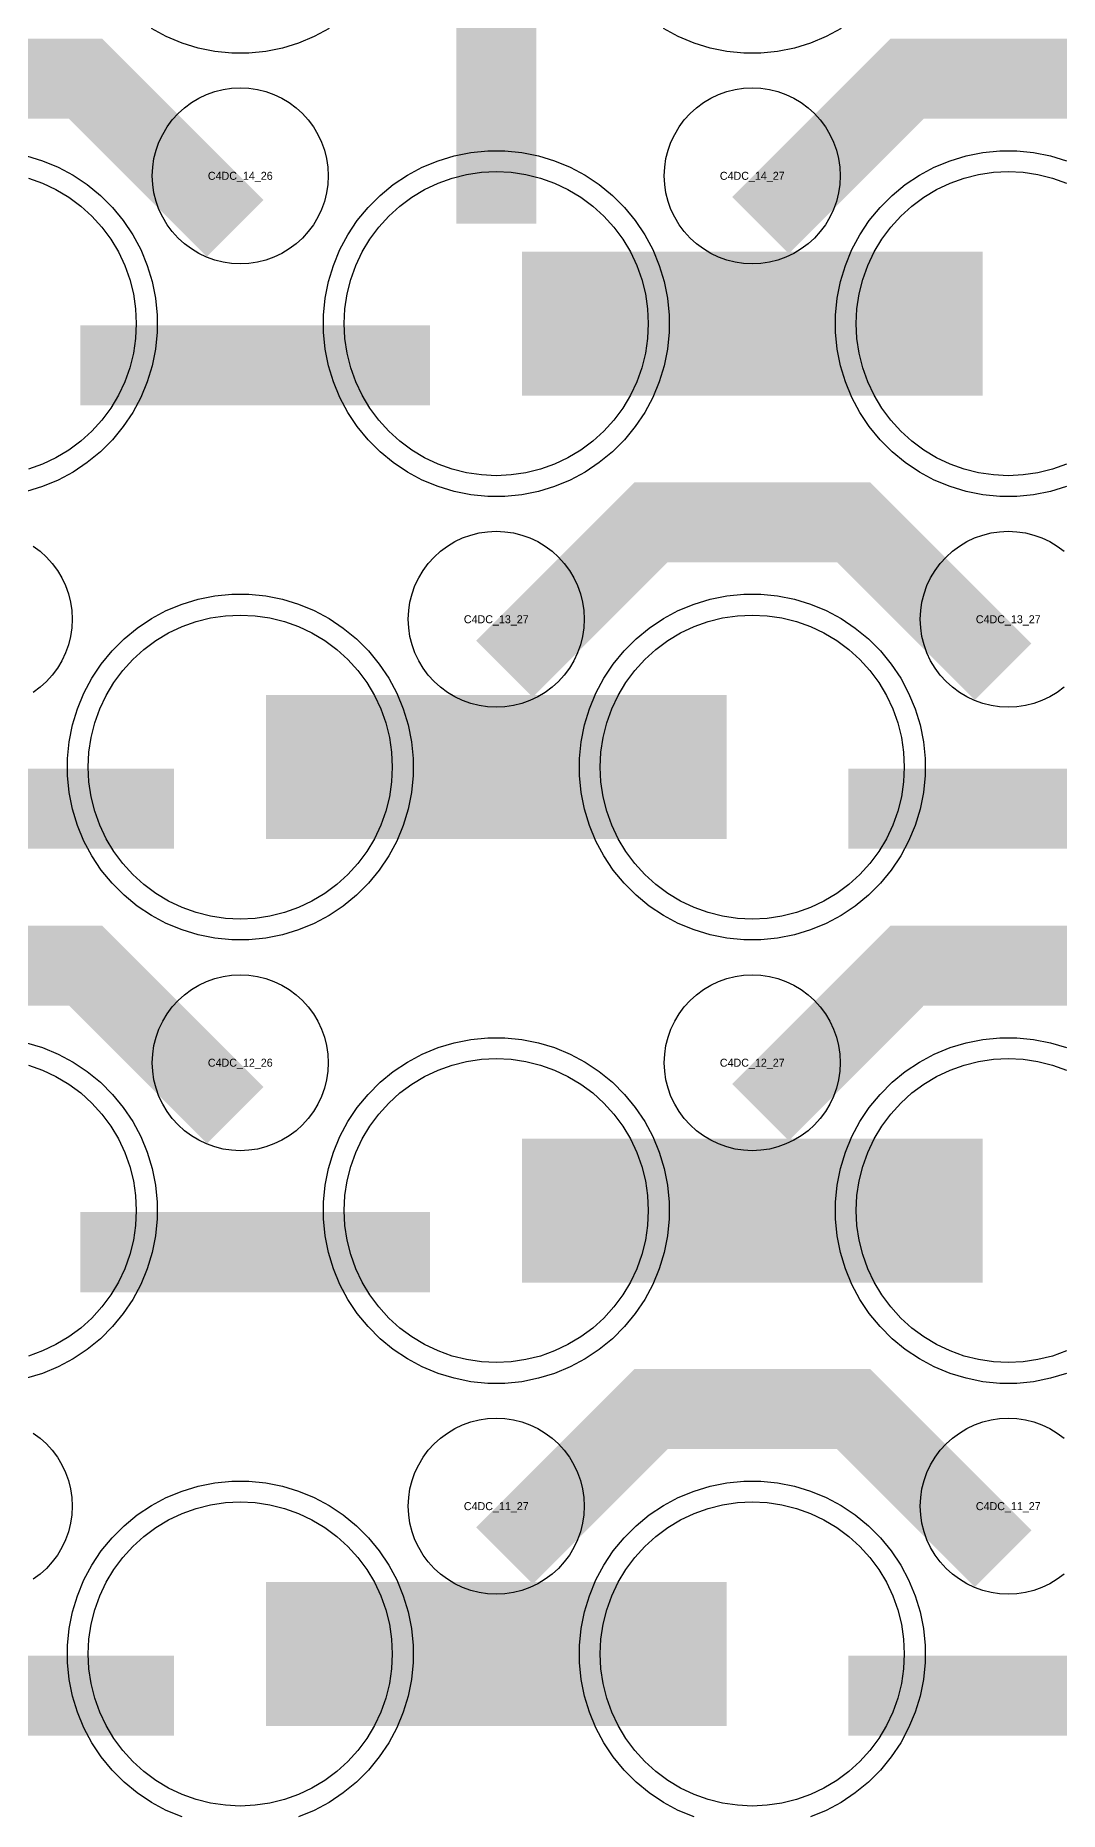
# Model space of a CAD drawing. Extents: x -11880 to 11880, y -14992 to 14992.
# Drawn here: x -3504 to -3184, y -13365 to -12810 of the extents above; entities that cross this region are included whole.
import ezdxf
from ezdxf.enums import TextEntityAlignment as Align

# ---------------------------------------------------------------- set-up
doc = ezdxf.new("R2010")
doc.units = 0
doc.header["$MEASUREMENT"] = 0
for name, color, linetype in [('GDS_775_DT_237', 138, 'CONTINUOUS'), ('RDL1_FS', 34, 'CONTINUOUS'), ('RDL_BS', 160, 'CONTINUOUS')]:
    doc.layers.add(name, color=color, linetype=linetype)

msp = doc.modelspace()

# ---------------------------------------------------------------- linework, layer by layer
at = {"layer": 'RDL1_FS', "color": 240, "true_color": 0xed1f24}
for points in [[(-3360, -12947.174), (-3364.657, -12946.945), (-3369.268, -12946.261), (-3373.791, -12945.129), (-3378.181, -12943.557), (-3382.395, -12941.565), (-3386.395, -12939.167), (-3390.14, -12936.389), (-3393.594, -12933.259), (-3396.724, -12929.805), (-3399.502, -12926.06), (-3401.9, -12922.06), (-3403.892, -12917.846), (-3405.464, -12913.456), (-3406.596, -12908.933), (-3407.28, -12904.322), (-3407.509, -12899.665), (-3407.28, -12895.008), (-3406.596, -12890.397), (-3405.464, -12885.874), (-3403.892, -12881.484), (-3401.9, -12877.27), (-3399.502, -12873.27), (-3396.724, -12869.525), (-3393.594, -12866.071), (-3390.14, -12862.941), (-3386.395, -12860.163), (-3382.395, -12857.765), (-3378.181, -12855.773), (-3373.791, -12854.201), (-3369.268, -12853.069), (-3364.657, -12852.385), (-3360, -12852.156), (-3355.343, -12852.385), (-3350.732, -12853.069), (-3346.209, -12854.201), (-3341.819, -12855.773), (-3337.605, -12857.765), (-3333.605, -12860.163), (-3329.86, -12862.941), (-3326.406, -12866.071), (-3323.276, -12869.525), (-3320.498, -12873.27), (-3318.1, -12877.27), (-3316.108, -12881.484), (-3314.536, -12885.874), (-3313.404, -12890.397), (-3312.72, -12895.008), (-3312.491, -12899.665), (-3312.72, -12904.322), (-3313.404, -12908.933), (-3314.536, -12913.456), (-3316.108, -12917.846), (-3318.1, -12922.06), (-3320.498, -12926.06), (-3323.276, -12929.805), (-3326.406, -12933.259), (-3329.86, -12936.389), (-3333.605, -12939.167), (-3337.605, -12941.565), (-3341.819, -12943.557), (-3346.209, -12945.129), (-3350.732, -12946.261), (-3355.343, -12946.945)], [(-3440, -13085.739), (-3444.657, -13085.51), (-3449.268, -13084.826), (-3453.791, -13083.694), (-3458.181, -13082.122), (-3462.395, -13080.13), (-3466.395, -13077.732), (-3470.14, -13074.954), (-3473.594, -13071.824), (-3476.724, -13068.37), (-3479.502, -13064.625), (-3481.9, -13060.625), (-3483.892, -13056.411), (-3485.464, -13052.021), (-3486.596, -13047.498), (-3487.28, -13042.887), (-3487.509, -13038.23), (-3487.28, -13033.573), (-3486.596, -13028.962), (-3485.464, -13024.439), (-3483.892, -13020.049), (-3481.9, -13015.835), (-3479.502, -13011.835), (-3476.724, -13008.09), (-3473.594, -13004.636), (-3470.14, -13001.506), (-3466.395, -12998.728), (-3462.395, -12996.33), (-3458.181, -12994.338), (-3453.791, -12992.766), (-3449.268, -12991.634), (-3444.657, -12990.95), (-3440, -12990.721), (-3435.343, -12990.95), (-3430.732, -12991.634), (-3426.209, -12992.766), (-3421.819, -12994.338), (-3417.605, -12996.33), (-3413.605, -12998.728), (-3409.86, -13001.506), (-3406.406, -13004.636), (-3403.276, -13008.09), (-3400.498, -13011.835), (-3398.1, -13015.835), (-3396.108, -13020.049), (-3394.536, -13024.439), (-3393.404, -13028.962), (-3392.72, -13033.573), (-3392.491, -13038.23), (-3392.72, -13042.887), (-3393.404, -13047.498), (-3394.536, -13052.021), (-3396.108, -13056.411), (-3398.1, -13060.625), (-3400.498, -13064.625), (-3403.276, -13068.37), (-3406.406, -13071.824), (-3409.86, -13074.954), (-3413.605, -13077.732), (-3417.605, -13080.13), (-3421.819, -13082.122), (-3426.209, -13083.694), (-3430.732, -13084.826), (-3435.343, -13085.51)], [(-3280, -13085.739), (-3284.657, -13085.51), (-3289.268, -13084.826), (-3293.791, -13083.694), (-3298.181, -13082.122), (-3302.395, -13080.13), (-3306.395, -13077.732), (-3310.14, -13074.954), (-3313.594, -13071.824), (-3316.724, -13068.37), (-3319.502, -13064.625), (-3321.9, -13060.625), (-3323.892, -13056.411), (-3325.464, -13052.021), (-3326.596, -13047.498), (-3327.28, -13042.887), (-3327.509, -13038.23), (-3327.28, -13033.573), (-3326.596, -13028.962), (-3325.464, -13024.439), (-3323.892, -13020.049), (-3321.9, -13015.835), (-3319.502, -13011.835), (-3316.724, -13008.09), (-3313.594, -13004.636), (-3310.14, -13001.506), (-3306.395, -12998.728), (-3302.395, -12996.33), (-3298.181, -12994.338), (-3293.791, -12992.766), (-3289.268, -12991.634), (-3284.657, -12990.95), (-3280, -12990.721), (-3275.343, -12990.95), (-3270.732, -12991.634), (-3266.209, -12992.766), (-3261.819, -12994.338), (-3257.605, -12996.33), (-3253.605, -12998.728), (-3249.86, -13001.506), (-3246.406, -13004.636), (-3243.276, -13008.09), (-3240.498, -13011.835), (-3238.1, -13015.835), (-3236.108, -13020.049), (-3234.536, -13024.439), (-3233.404, -13028.962), (-3232.72, -13033.573), (-3232.491, -13038.23), (-3232.72, -13042.887), (-3233.404, -13047.498), (-3234.536, -13052.021), (-3236.108, -13056.411), (-3238.1, -13060.625), (-3240.498, -13064.625), (-3243.276, -13068.37), (-3246.406, -13071.824), (-3249.86, -13074.954), (-3253.605, -13077.732), (-3257.605, -13080.13), (-3261.819, -13082.122), (-3266.209, -13083.694), (-3270.732, -13084.826), (-3275.343, -13085.51)]]:
    msp.add_lwpolyline(points, close=True, dxfattribs=at)
for points in [[(-3181.819, -12943.557), (-3186.209, -12945.129), (-3190.732, -12946.261), (-3195.343, -12946.945), (-3200, -12947.174), (-3204.657, -12946.945), (-3209.268, -12946.261), (-3213.791, -12945.129), (-3218.181, -12943.557), (-3222.395, -12941.565), (-3226.395, -12939.167), (-3230.14, -12936.389), (-3233.594, -12933.259), (-3236.724, -12929.805), (-3239.502, -12926.06), (-3241.9, -12922.06), (-3243.892, -12917.846), (-3245.464, -12913.456), (-3246.596, -12908.933), (-3247.28, -12904.322), (-3247.509, -12899.665), (-3247.28, -12895.008), (-3246.596, -12890.397), (-3245.464, -12885.874), (-3243.892, -12881.484), (-3241.9, -12877.27), (-3239.502, -12873.27), (-3236.724, -12869.525), (-3233.594, -12866.071), (-3230.14, -12862.941), (-3226.395, -12860.163), (-3222.395, -12857.765), (-3218.181, -12855.773), (-3213.791, -12854.201), (-3209.268, -12853.069), (-3204.657, -12852.385), (-3200, -12852.156), (-3195.343, -12852.385), (-3190.732, -12853.069), (-3186.209, -12854.201), (-3181.819, -12855.773)], [(-3506.209, -12854.201), (-3501.819, -12855.773), (-3497.605, -12857.765), (-3493.605, -12860.163), (-3489.86, -12862.941), (-3486.406, -12866.071), (-3483.276, -12869.525), (-3480.498, -12873.27), (-3478.1, -12877.27), (-3476.108, -12881.484), (-3474.536, -12885.874), (-3473.404, -12890.397), (-3472.72, -12895.008), (-3472.491, -12899.665), (-3472.72, -12904.322), (-3473.404, -12908.933), (-3474.536, -12913.456), (-3476.108, -12917.846), (-3478.1, -12922.06), (-3480.498, -12926.06), (-3483.276, -12929.805), (-3486.406, -12933.259), (-3489.86, -12936.389), (-3493.605, -12939.167), (-3497.605, -12941.565), (-3501.819, -12943.557), (-3506.209, -12945.129)]]:
    msp.add_lwpolyline(points, dxfattribs=at)
for points in [[(-3351.998, -12899.665, 45, 45, 0), (-3279.998, -12899.665, 45, 45, 0)], [(-3279.998, -12899.665, 45, 45, 0), (-3207.998, -12899.665, 45, 45, 0)], [(-3431.998, -13038.23, 45, 45, 0), (-3359.998, -13038.23, 45, 45, 0)], [(-3359.998, -13038.23, 45, 45, 0), (-3287.998, -13038.23, 45, 45, 0)]]:
    msp.add_lwpolyline(points, format="xyseb", dxfattribs=at)
at = {"layer": 'RDL1_FS'}
for points in [[(-3360, -13224.304), (-3364.657, -13224.075), (-3369.268, -13223.391), (-3373.791, -13222.259), (-3378.181, -13220.687), (-3382.395, -13218.695), (-3386.395, -13216.297), (-3390.14, -13213.519), (-3393.594, -13210.389), (-3396.724, -13206.935), (-3399.502, -13203.19), (-3401.9, -13199.19), (-3403.892, -13194.976), (-3405.464, -13190.586), (-3406.596, -13186.063), (-3407.28, -13181.452), (-3407.509, -13176.795), (-3407.28, -13172.138), (-3406.596, -13167.527), (-3405.464, -13163.004), (-3403.892, -13158.614), (-3401.9, -13154.4), (-3399.502, -13150.4), (-3396.724, -13146.655), (-3393.594, -13143.201), (-3390.14, -13140.071), (-3386.395, -13137.293), (-3382.395, -13134.895), (-3378.181, -13132.903), (-3373.791, -13131.331), (-3369.268, -13130.199), (-3364.657, -13129.515), (-3360, -13129.286), (-3355.343, -13129.515), (-3350.732, -13130.199), (-3346.209, -13131.331), (-3341.819, -13132.903), (-3337.605, -13134.895), (-3333.605, -13137.293), (-3329.86, -13140.071), (-3326.406, -13143.201), (-3323.276, -13146.655), (-3320.498, -13150.4), (-3318.1, -13154.4), (-3316.108, -13158.614), (-3314.536, -13163.004), (-3313.404, -13167.527), (-3312.72, -13172.138), (-3312.491, -13176.795), (-3312.72, -13181.452), (-3313.404, -13186.063), (-3314.536, -13190.586), (-3316.108, -13194.976), (-3318.1, -13199.19), (-3320.498, -13203.19), (-3323.276, -13206.935), (-3326.406, -13210.389), (-3329.86, -13213.519), (-3333.605, -13216.297), (-3337.605, -13218.695), (-3341.819, -13220.687), (-3346.209, -13222.259), (-3350.732, -13223.391), (-3355.343, -13224.075)], [(-3440, -13362.869), (-3444.657, -13362.64), (-3449.268, -13361.956), (-3453.791, -13360.824), (-3458.181, -13359.252), (-3462.395, -13357.26), (-3466.395, -13354.862), (-3470.14, -13352.084), (-3473.594, -13348.954), (-3476.724, -13345.5), (-3479.502, -13341.755), (-3481.9, -13337.755), (-3483.892, -13333.541), (-3485.464, -13329.151), (-3486.596, -13324.628), (-3487.28, -13320.017), (-3487.509, -13315.36), (-3487.28, -13310.703), (-3486.596, -13306.092), (-3485.464, -13301.569), (-3483.892, -13297.179), (-3481.9, -13292.965), (-3479.502, -13288.965), (-3476.724, -13285.22), (-3473.594, -13281.766), (-3470.14, -13278.636), (-3466.395, -13275.858), (-3462.395, -13273.46), (-3458.181, -13271.468), (-3453.791, -13269.896), (-3449.268, -13268.764), (-3444.657, -13268.08), (-3440, -13267.851), (-3435.343, -13268.08), (-3430.732, -13268.764), (-3426.209, -13269.896), (-3421.819, -13271.468), (-3417.605, -13273.46), (-3413.605, -13275.858), (-3409.86, -13278.636), (-3406.406, -13281.766), (-3403.276, -13285.22), (-3400.498, -13288.965), (-3398.1, -13292.965), (-3396.108, -13297.179), (-3394.536, -13301.569), (-3393.404, -13306.092), (-3392.72, -13310.703), (-3392.491, -13315.36), (-3392.72, -13320.017), (-3393.404, -13324.628), (-3394.536, -13329.151), (-3396.108, -13333.541), (-3398.1, -13337.755), (-3400.498, -13341.755), (-3403.276, -13345.5), (-3406.406, -13348.954), (-3409.86, -13352.084), (-3413.605, -13354.862), (-3417.605, -13357.26), (-3421.819, -13359.252), (-3426.209, -13360.824), (-3430.732, -13361.956), (-3435.343, -13362.64)], [(-3280, -13362.869), (-3284.657, -13362.64), (-3289.268, -13361.956), (-3293.791, -13360.824), (-3298.181, -13359.252), (-3302.395, -13357.26), (-3306.395, -13354.862), (-3310.14, -13352.084), (-3313.594, -13348.954), (-3316.724, -13345.5), (-3319.502, -13341.755), (-3321.9, -13337.755), (-3323.892, -13333.541), (-3325.464, -13329.151), (-3326.596, -13324.628), (-3327.28, -13320.017), (-3327.509, -13315.36), (-3327.28, -13310.703), (-3326.596, -13306.092), (-3325.464, -13301.569), (-3323.892, -13297.179), (-3321.9, -13292.965), (-3319.502, -13288.965), (-3316.724, -13285.22), (-3313.594, -13281.766), (-3310.14, -13278.636), (-3306.395, -13275.858), (-3302.395, -13273.46), (-3298.181, -13271.468), (-3293.791, -13269.896), (-3289.268, -13268.764), (-3284.657, -13268.08), (-3280, -13267.851), (-3275.343, -13268.08), (-3270.732, -13268.764), (-3266.209, -13269.896), (-3261.819, -13271.468), (-3257.605, -13273.46), (-3253.605, -13275.858), (-3249.86, -13278.636), (-3246.406, -13281.766), (-3243.276, -13285.22), (-3240.498, -13288.965), (-3238.1, -13292.965), (-3236.108, -13297.179), (-3234.536, -13301.569), (-3233.404, -13306.092), (-3232.72, -13310.703), (-3232.491, -13315.36), (-3232.72, -13320.017), (-3233.404, -13324.628), (-3234.536, -13329.151), (-3236.108, -13333.541), (-3238.1, -13337.755), (-3240.498, -13341.755), (-3243.276, -13345.5), (-3246.406, -13348.954), (-3249.86, -13352.084), (-3253.605, -13354.862), (-3257.605, -13357.26), (-3261.819, -13359.252), (-3266.209, -13360.824), (-3270.732, -13361.956), (-3275.343, -13362.64)]]:
    msp.add_lwpolyline(points, close=True, dxfattribs=at)
for points in [[(-3181.819, -13220.687), (-3186.209, -13222.259), (-3190.732, -13223.391), (-3195.343, -13224.075), (-3200, -13224.304), (-3204.657, -13224.075), (-3209.268, -13223.391), (-3213.791, -13222.259), (-3218.181, -13220.687), (-3222.395, -13218.695), (-3226.395, -13216.297), (-3230.14, -13213.519), (-3233.594, -13210.389), (-3236.724, -13206.935), (-3239.502, -13203.19), (-3241.9, -13199.19), (-3243.892, -13194.976), (-3245.464, -13190.586), (-3246.596, -13186.063), (-3247.28, -13181.452), (-3247.509, -13176.795), (-3247.28, -13172.138), (-3246.596, -13167.527), (-3245.464, -13163.004), (-3243.892, -13158.614), (-3241.9, -13154.4), (-3239.502, -13150.4), (-3236.724, -13146.655), (-3233.594, -13143.201), (-3230.14, -13140.071), (-3226.395, -13137.293), (-3222.395, -13134.895), (-3218.181, -13132.903), (-3213.791, -13131.331), (-3209.268, -13130.199), (-3204.657, -13129.515), (-3200, -13129.286), (-3195.343, -13129.515), (-3190.732, -13130.199), (-3186.209, -13131.331), (-3181.819, -13132.903)], [(-3506.209, -13131.331), (-3501.819, -13132.903), (-3497.605, -13134.895), (-3493.605, -13137.293), (-3489.86, -13140.071), (-3486.406, -13143.201), (-3483.276, -13146.655), (-3480.498, -13150.4), (-3478.1, -13154.4), (-3476.108, -13158.614), (-3474.536, -13163.004), (-3473.404, -13167.527), (-3472.72, -13172.138), (-3472.491, -13176.795), (-3472.72, -13181.452), (-3473.404, -13186.063), (-3474.536, -13190.586), (-3476.108, -13194.976), (-3478.1, -13199.19), (-3480.498, -13203.19), (-3483.276, -13206.935), (-3486.406, -13210.389), (-3489.86, -13213.519), (-3493.605, -13216.297), (-3497.605, -13218.695), (-3501.819, -13220.687), (-3506.209, -13222.259)]]:
    msp.add_lwpolyline(points, dxfattribs=at)
for points in [[(-3351.998, -13176.795, 45, 45, 0), (-3279.998, -13176.795, 45, 45, 0)], [(-3279.998, -13176.795, 45, 45, 0), (-3207.998, -13176.795, 45, 45, 0)], [(-3431.998, -13315.36, 45, 45, 0), (-3359.998, -13315.36, 45, 45, 0)], [(-3359.998, -13315.36, 45, 45, 0), (-3287.998, -13315.36, 45, 45, 0)]]:
    msp.add_lwpolyline(points, format="xyseb", dxfattribs=at)
at = {"layer": 'RDL_BS', "color": 240, "true_color": 0xed1f24}
for points in [[(-3360, -12868.395, 25, 25, 0), (-3360, -12761.618, 25, 25, 0)], [(-3360, -12792.087, 25, 25, 0), (-3360, -12837.707, 25, 25, 0)], [(-3489.984, -12912.678, 25, 25, 0), (-3380.719, -12912.678, 25, 25, 0)], [(-3569.984, -13051.243, 25, 25, 0), (-3460.719, -13051.243, 25, 25, 0)], [(-3249.984, -13051.243, 25, 25, 0), (-3140.719, -13051.243, 25, 25, 0)]]:
    msp.add_lwpolyline(points, format="xyseb", dxfattribs=at)
for points in [[(-3412.223, -12807.488), (-3416.885, -12809.98), (-3421.795, -12812.011), (-3426.835, -12813.542), (-3432.062, -12814.588), (-3437.356, -12815.105), (-3442.644, -12815.105), (-3447.938, -12814.588), (-3453.165, -12813.542), (-3458.205, -12812.011), (-3463.115, -12809.98), (-3467.777, -12807.488)], [(-3252.223, -12807.488), (-3256.885, -12809.98), (-3261.795, -12812.011), (-3266.835, -12813.542), (-3272.062, -12814.588), (-3277.356, -12815.105), (-3282.644, -12815.105), (-3287.938, -12814.588), (-3293.165, -12813.542), (-3298.205, -12812.011), (-3303.115, -12809.98), (-3307.777, -12807.488)], [(-3181.795, -12950.571), (-3186.835, -12952.102), (-3192.062, -12953.148), (-3197.356, -12953.665), (-3202.644, -12953.665), (-3207.938, -12953.148), (-3213.165, -12952.102), (-3218.205, -12950.571), (-3223.115, -12948.54), (-3227.777, -12946.048), (-3232.191, -12943.101), (-3236.292, -12939.739), (-3240.074, -12935.957), (-3243.436, -12931.856), (-3246.383, -12927.442), (-3248.875, -12922.78), (-3250.906, -12917.87), (-3252.437, -12912.83), (-3253.483, -12907.603), (-3254, -12902.309), (-3254, -12897.021), (-3253.483, -12891.727), (-3252.437, -12886.5), (-3250.906, -12881.46), (-3248.875, -12876.55), (-3246.383, -12871.888), (-3243.436, -12867.474), (-3240.074, -12863.373), (-3236.292, -12859.591), (-3232.191, -12856.229), (-3227.777, -12853.282), (-3223.115, -12850.79), (-3218.205, -12848.759), (-3213.165, -12847.228), (-3207.938, -12846.182), (-3202.644, -12845.665), (-3197.356, -12845.665), (-3192.062, -12846.182), (-3186.835, -12847.228), (-3181.795, -12848.759)], [(-3506.835, -12847.228), (-3501.795, -12848.759), (-3496.885, -12850.79), (-3492.223, -12853.282), (-3487.809, -12856.229), (-3483.708, -12859.591), (-3479.926, -12863.373), (-3476.564, -12867.474), (-3473.617, -12871.888), (-3471.125, -12876.55), (-3469.094, -12881.46), (-3467.563, -12886.5), (-3466.517, -12891.727), (-3466, -12897.021), (-3466, -12902.309), (-3466.517, -12907.603), (-3467.563, -12912.83), (-3469.094, -12917.87), (-3471.125, -12922.78), (-3473.617, -12927.442), (-3476.564, -12931.856), (-3479.926, -12935.957), (-3483.708, -12939.739), (-3487.809, -12943.101), (-3492.223, -12946.048), (-3496.885, -12948.54), (-3501.795, -12950.571), (-3506.835, -12952.102)]]:
    msp.add_lwpolyline(points, dxfattribs=at)
at = {"layer": 'RDL_BS'}
for points in [[(-3441.599, -12869.878, 25, 25, 0), (-3488.313, -12823.164, 25, 25, 0), (-3518.071, -12823.164, 25, 25, 0)], [(-3277.438, -12868.979, 25, 25, 0), (-3231.623, -12823.164, 25, 25, 0), (-3198.07, -12823.164, 25, 25, 0)], [(-3121.599, -12869.878, 25, 25, 0), (-3168.313, -12823.164, 25, 25, 0), (-3198.071, -12823.164, 25, 25, 0)], [(-3357.438, -13007.544, 25, 25, 0), (-3311.623, -12961.729, 25, 25, 0), (-3278.07, -12961.729, 25, 25, 0)], [(-3201.599, -13008.443, 25, 25, 0), (-3248.313, -12961.729, 25, 25, 0), (-3278.071, -12961.729, 25, 25, 0)], [(-3441.599, -13147.008, 25, 25, 0), (-3488.313, -13100.294, 25, 25, 0), (-3518.071, -13100.294, 25, 25, 0)], [(-3277.438, -13146.109, 25, 25, 0), (-3231.623, -13100.294, 25, 25, 0), (-3198.07, -13100.294, 25, 25, 0)], [(-3121.599, -13147.008, 25, 25, 0), (-3168.313, -13100.294, 25, 25, 0), (-3198.071, -13100.294, 25, 25, 0)], [(-3489.984, -13189.808, 25, 25, 0), (-3380.719, -13189.808, 25, 25, 0)], [(-3357.438, -13284.674, 25, 25, 0), (-3311.623, -13238.859, 25, 25, 0), (-3278.07, -13238.859, 25, 25, 0)], [(-3201.599, -13285.573, 25, 25, 0), (-3248.313, -13238.859, 25, 25, 0), (-3278.071, -13238.859, 25, 25, 0)], [(-3569.984, -13328.373, 25, 25, 0), (-3460.719, -13328.373, 25, 25, 0)], [(-3249.984, -13328.373, 25, 25, 0), (-3140.719, -13328.373, 25, 25, 0)]]:
    msp.add_lwpolyline(points, format="xyseb", dxfattribs=at)
for points in [[(-3440, -12880.971), (-3442.693, -12880.839), (-3445.365, -12880.443), (-3447.984, -12879.786), (-3450.519, -12878.879), (-3452.956, -12877.727), (-3455.28, -12876.334), (-3457.443, -12874.731), (-3459.442, -12872.919), (-3461.254, -12870.92), (-3462.857, -12868.757), (-3464.25, -12866.433), (-3465.402, -12863.996), (-3466.309, -12861.461), (-3466.966, -12858.842), (-3467.362, -12856.17), (-3467.494, -12853.477), (-3467.362, -12850.784), (-3466.966, -12848.112), (-3466.309, -12845.493), (-3465.402, -12842.958), (-3464.25, -12840.521), (-3462.857, -12838.197), (-3461.254, -12836.034), (-3459.442, -12834.035), (-3457.443, -12832.223), (-3455.28, -12830.62), (-3452.956, -12829.227), (-3450.519, -12828.075), (-3447.984, -12827.168), (-3445.365, -12826.511), (-3442.693, -12826.115), (-3440, -12825.983), (-3437.307, -12826.115), (-3434.635, -12826.511), (-3432.016, -12827.168), (-3429.481, -12828.075), (-3427.044, -12829.227), (-3424.72, -12830.62), (-3422.557, -12832.223), (-3420.558, -12834.035), (-3418.746, -12836.034), (-3417.143, -12838.197), (-3415.75, -12840.521), (-3414.598, -12842.958), (-3413.691, -12845.493), (-3413.034, -12848.112), (-3412.638, -12850.784), (-3412.506, -12853.477), (-3412.638, -12856.17), (-3413.034, -12858.842), (-3413.691, -12861.461), (-3414.598, -12863.996), (-3415.75, -12866.433), (-3417.143, -12868.757), (-3418.746, -12870.92), (-3420.558, -12872.919), (-3422.557, -12874.731), (-3424.72, -12876.334), (-3427.044, -12877.727), (-3429.481, -12878.879), (-3432.016, -12879.786), (-3434.635, -12880.443), (-3437.307, -12880.839)], [(-3280, -12880.971), (-3282.693, -12880.839), (-3285.365, -12880.443), (-3287.984, -12879.786), (-3290.519, -12878.879), (-3292.956, -12877.727), (-3295.28, -12876.334), (-3297.443, -12874.731), (-3299.442, -12872.919), (-3301.254, -12870.92), (-3302.857, -12868.757), (-3304.25, -12866.433), (-3305.402, -12863.996), (-3306.309, -12861.461), (-3306.966, -12858.842), (-3307.362, -12856.17), (-3307.494, -12853.477), (-3307.362, -12850.784), (-3306.966, -12848.112), (-3306.309, -12845.493), (-3305.402, -12842.958), (-3304.25, -12840.521), (-3302.857, -12838.197), (-3301.254, -12836.034), (-3299.442, -12834.035), (-3297.443, -12832.223), (-3295.28, -12830.62), (-3292.956, -12829.227), (-3290.519, -12828.075), (-3287.984, -12827.168), (-3285.365, -12826.511), (-3282.693, -12826.115), (-3280, -12825.983), (-3277.307, -12826.115), (-3274.635, -12826.511), (-3272.016, -12827.168), (-3269.481, -12828.075), (-3267.044, -12829.227), (-3264.72, -12830.62), (-3262.557, -12832.223), (-3260.558, -12834.035), (-3258.746, -12836.034), (-3257.143, -12838.197), (-3255.75, -12840.521), (-3254.598, -12842.958), (-3253.691, -12845.493), (-3253.034, -12848.112), (-3252.638, -12850.784), (-3252.506, -12853.477), (-3252.638, -12856.17), (-3253.034, -12858.842), (-3253.691, -12861.461), (-3254.598, -12863.996), (-3255.75, -12866.433), (-3257.143, -12868.757), (-3258.746, -12870.92), (-3260.558, -12872.919), (-3262.557, -12874.731), (-3264.72, -12876.334), (-3267.044, -12877.727), (-3269.481, -12878.879), (-3272.016, -12879.786), (-3274.635, -12880.443), (-3277.307, -12880.839)], [(-3360, -13019.536), (-3362.693, -13019.404), (-3365.365, -13019.008), (-3367.984, -13018.351), (-3370.519, -13017.444), (-3372.956, -13016.292), (-3375.28, -13014.899), (-3377.443, -13013.296), (-3379.442, -13011.484), (-3381.254, -13009.485), (-3382.857, -13007.322), (-3384.25, -13004.998), (-3385.402, -13002.561), (-3386.309, -13000.026), (-3386.966, -12997.407), (-3387.362, -12994.735), (-3387.494, -12992.042), (-3387.362, -12989.349), (-3386.966, -12986.677), (-3386.309, -12984.058), (-3385.402, -12981.523), (-3384.25, -12979.086), (-3382.857, -12976.762), (-3381.254, -12974.599), (-3379.442, -12972.6), (-3377.443, -12970.788), (-3375.28, -12969.185), (-3372.956, -12967.792), (-3370.519, -12966.64), (-3367.984, -12965.733), (-3365.365, -12965.076), (-3362.693, -12964.68), (-3360, -12964.548), (-3357.307, -12964.68), (-3354.635, -12965.076), (-3352.016, -12965.733), (-3349.481, -12966.64), (-3347.044, -12967.792), (-3344.72, -12969.185), (-3342.557, -12970.788), (-3340.558, -12972.6), (-3338.746, -12974.599), (-3337.143, -12976.762), (-3335.75, -12979.086), (-3334.598, -12981.523), (-3333.691, -12984.058), (-3333.034, -12986.677), (-3332.638, -12989.349), (-3332.506, -12992.042), (-3332.638, -12994.735), (-3333.034, -12997.407), (-3333.691, -13000.026), (-3334.598, -13002.561), (-3335.75, -13004.998), (-3337.143, -13007.322), (-3338.746, -13009.485), (-3340.558, -13011.484), (-3342.557, -13013.296), (-3344.72, -13014.899), (-3347.044, -13016.292), (-3349.481, -13017.444), (-3352.016, -13018.351), (-3354.635, -13019.008), (-3357.307, -13019.404)], [(-3440, -13158.101), (-3442.693, -13157.969), (-3445.365, -13157.573), (-3447.984, -13156.916), (-3450.519, -13156.009), (-3452.956, -13154.857), (-3455.28, -13153.464), (-3457.443, -13151.861), (-3459.442, -13150.049), (-3461.254, -13148.05), (-3462.857, -13145.887), (-3464.25, -13143.563), (-3465.402, -13141.126), (-3466.309, -13138.591), (-3466.966, -13135.972), (-3467.362, -13133.3), (-3467.494, -13130.607), (-3467.362, -13127.914), (-3466.966, -13125.242), (-3466.309, -13122.623), (-3465.402, -13120.088), (-3464.25, -13117.651), (-3462.857, -13115.327), (-3461.254, -13113.164), (-3459.442, -13111.165), (-3457.443, -13109.353), (-3455.28, -13107.75), (-3452.956, -13106.357), (-3450.519, -13105.205), (-3447.984, -13104.298), (-3445.365, -13103.641), (-3442.693, -13103.245), (-3440, -13103.113), (-3437.307, -13103.245), (-3434.635, -13103.641), (-3432.016, -13104.298), (-3429.481, -13105.205), (-3427.044, -13106.357), (-3424.72, -13107.75), (-3422.557, -13109.353), (-3420.558, -13111.165), (-3418.746, -13113.164), (-3417.143, -13115.327), (-3415.75, -13117.651), (-3414.598, -13120.088), (-3413.691, -13122.623), (-3413.034, -13125.242), (-3412.638, -13127.914), (-3412.506, -13130.607), (-3412.638, -13133.3), (-3413.034, -13135.972), (-3413.691, -13138.591), (-3414.598, -13141.126), (-3415.75, -13143.563), (-3417.143, -13145.887), (-3418.746, -13148.05), (-3420.558, -13150.049), (-3422.557, -13151.861), (-3424.72, -13153.464), (-3427.044, -13154.857), (-3429.481, -13156.009), (-3432.016, -13156.916), (-3434.635, -13157.573), (-3437.307, -13157.969)], [(-3280, -13158.101), (-3282.693, -13157.969), (-3285.365, -13157.573), (-3287.984, -13156.916), (-3290.519, -13156.009), (-3292.956, -13154.857), (-3295.28, -13153.464), (-3297.443, -13151.861), (-3299.442, -13150.049), (-3301.254, -13148.05), (-3302.857, -13145.887), (-3304.25, -13143.563), (-3305.402, -13141.126), (-3306.309, -13138.591), (-3306.966, -13135.972), (-3307.362, -13133.3), (-3307.494, -13130.607), (-3307.362, -13127.914), (-3306.966, -13125.242), (-3306.309, -13122.623), (-3305.402, -13120.088), (-3304.25, -13117.651), (-3302.857, -13115.327), (-3301.254, -13113.164), (-3299.442, -13111.165), (-3297.443, -13109.353), (-3295.28, -13107.75), (-3292.956, -13106.357), (-3290.519, -13105.205), (-3287.984, -13104.298), (-3285.365, -13103.641), (-3282.693, -13103.245), (-3280, -13103.113), (-3277.307, -13103.245), (-3274.635, -13103.641), (-3272.016, -13104.298), (-3269.481, -13105.205), (-3267.044, -13106.357), (-3264.72, -13107.75), (-3262.557, -13109.353), (-3260.558, -13111.165), (-3258.746, -13113.164), (-3257.143, -13115.327), (-3255.75, -13117.651), (-3254.598, -13120.088), (-3253.691, -13122.623), (-3253.034, -13125.242), (-3252.638, -13127.914), (-3252.506, -13130.607), (-3252.638, -13133.3), (-3253.034, -13135.972), (-3253.691, -13138.591), (-3254.598, -13141.126), (-3255.75, -13143.563), (-3257.143, -13145.887), (-3258.746, -13148.05), (-3260.558, -13150.049), (-3262.557, -13151.861), (-3264.72, -13153.464), (-3267.044, -13154.857), (-3269.481, -13156.009), (-3272.016, -13156.916), (-3274.635, -13157.573), (-3277.307, -13157.969)], [(-3362.644, -13230.795), (-3367.938, -13230.278), (-3373.165, -13229.232), (-3378.205, -13227.701), (-3383.115, -13225.67), (-3387.777, -13223.178), (-3392.191, -13220.231), (-3396.292, -13216.869), (-3400.074, -13213.087), (-3403.436, -13208.986), (-3406.383, -13204.572), (-3408.875, -13199.91), (-3410.906, -13195), (-3412.437, -13189.96), (-3413.483, -13184.733), (-3414, -13179.439), (-3414, -13174.151), (-3413.483, -13168.857), (-3412.437, -13163.63), (-3410.906, -13158.59), (-3408.875, -13153.68), (-3406.383, -13149.018), (-3403.436, -13144.604), (-3400.074, -13140.503), (-3396.292, -13136.721), (-3392.191, -13133.359), (-3387.777, -13130.412), (-3383.115, -13127.92), (-3378.205, -13125.889), (-3373.165, -13124.358), (-3367.938, -13123.312), (-3362.644, -13122.795), (-3357.356, -13122.795), (-3352.062, -13123.312), (-3346.835, -13124.358), (-3341.795, -13125.889), (-3336.885, -13127.92), (-3332.223, -13130.412), (-3327.809, -13133.359), (-3323.708, -13136.721), (-3319.926, -13140.503), (-3316.564, -13144.604), (-3313.617, -13149.018), (-3311.125, -13153.68), (-3309.094, -13158.59), (-3307.563, -13163.63), (-3306.517, -13168.857), (-3306, -13174.151), (-3306, -13179.439), (-3306.517, -13184.733), (-3307.563, -13189.96), (-3309.094, -13195), (-3311.125, -13199.91), (-3313.617, -13204.572), (-3316.564, -13208.986), (-3319.926, -13213.087), (-3323.708, -13216.869), (-3327.809, -13220.231), (-3332.223, -13223.178), (-3336.885, -13225.67), (-3341.795, -13227.701), (-3346.835, -13229.232), (-3352.062, -13230.278), (-3357.356, -13230.795)], [(-3360, -13296.666), (-3362.693, -13296.534), (-3365.365, -13296.138), (-3367.984, -13295.481), (-3370.519, -13294.574), (-3372.956, -13293.422), (-3375.28, -13292.029), (-3377.443, -13290.426), (-3379.442, -13288.614), (-3381.254, -13286.615), (-3382.857, -13284.452), (-3384.25, -13282.128), (-3385.402, -13279.691), (-3386.309, -13277.156), (-3386.966, -13274.537), (-3387.362, -13271.865), (-3387.494, -13269.172), (-3387.362, -13266.479), (-3386.966, -13263.807), (-3386.309, -13261.188), (-3385.402, -13258.653), (-3384.25, -13256.216), (-3382.857, -13253.892), (-3381.254, -13251.729), (-3379.442, -13249.73), (-3377.443, -13247.918), (-3375.28, -13246.315), (-3372.956, -13244.922), (-3370.519, -13243.77), (-3367.984, -13242.863), (-3365.365, -13242.206), (-3362.693, -13241.81), (-3360, -13241.678), (-3357.307, -13241.81), (-3354.635, -13242.206), (-3352.016, -13242.863), (-3349.481, -13243.77), (-3347.044, -13244.922), (-3344.72, -13246.315), (-3342.557, -13247.918), (-3340.558, -13249.73), (-3338.746, -13251.729), (-3337.143, -13253.892), (-3335.75, -13256.216), (-3334.598, -13258.653), (-3333.691, -13261.188), (-3333.034, -13263.807), (-3332.638, -13266.479), (-3332.506, -13269.172), (-3332.638, -13271.865), (-3333.034, -13274.537), (-3333.691, -13277.156), (-3334.598, -13279.691), (-3335.75, -13282.128), (-3337.143, -13284.452), (-3338.746, -13286.615), (-3340.558, -13288.614), (-3342.557, -13290.426), (-3344.72, -13292.029), (-3347.044, -13293.422), (-3349.481, -13294.574), (-3352.016, -13295.481), (-3354.635, -13296.138), (-3357.307, -13296.534)]]:
    msp.add_lwpolyline(points, close=True, dxfattribs=at)
at = {"layer": 'RDL_BS', "color": 240, "true_color": 0xed1f24}
for points in [[(-3362.644, -12953.665), (-3367.938, -12953.148), (-3373.165, -12952.102), (-3378.205, -12950.571), (-3383.115, -12948.54), (-3387.777, -12946.048), (-3392.191, -12943.101), (-3396.292, -12939.739), (-3400.074, -12935.957), (-3403.436, -12931.856), (-3406.383, -12927.442), (-3408.875, -12922.78), (-3410.906, -12917.87), (-3412.437, -12912.83), (-3413.483, -12907.603), (-3414, -12902.309), (-3414, -12897.021), (-3413.483, -12891.727), (-3412.437, -12886.5), (-3410.906, -12881.46), (-3408.875, -12876.55), (-3406.383, -12871.888), (-3403.436, -12867.474), (-3400.074, -12863.373), (-3396.292, -12859.591), (-3392.191, -12856.229), (-3387.777, -12853.282), (-3383.115, -12850.79), (-3378.205, -12848.759), (-3373.165, -12847.228), (-3367.938, -12846.182), (-3362.644, -12845.665), (-3357.356, -12845.665), (-3352.062, -12846.182), (-3346.835, -12847.228), (-3341.795, -12848.759), (-3336.885, -12850.79), (-3332.223, -12853.282), (-3327.809, -12856.229), (-3323.708, -12859.591), (-3319.926, -12863.373), (-3316.564, -12867.474), (-3313.617, -12871.888), (-3311.125, -12876.55), (-3309.094, -12881.46), (-3307.563, -12886.5), (-3306.517, -12891.727), (-3306, -12897.021), (-3306, -12902.309), (-3306.517, -12907.603), (-3307.563, -12912.83), (-3309.094, -12917.87), (-3311.125, -12922.78), (-3313.617, -12927.442), (-3316.564, -12931.856), (-3319.926, -12935.957), (-3323.708, -12939.739), (-3327.809, -12943.101), (-3332.223, -12946.048), (-3336.885, -12948.54), (-3341.795, -12950.571), (-3346.835, -12952.102), (-3352.062, -12953.148), (-3357.356, -12953.665)], [(-3442.644, -13092.23), (-3447.938, -13091.713), (-3453.165, -13090.667), (-3458.205, -13089.136), (-3463.115, -13087.105), (-3467.777, -13084.613), (-3472.191, -13081.666), (-3476.292, -13078.304), (-3480.074, -13074.522), (-3483.436, -13070.421), (-3486.383, -13066.007), (-3488.875, -13061.345), (-3490.906, -13056.435), (-3492.437, -13051.395), (-3493.483, -13046.168), (-3494, -13040.874), (-3494, -13035.586), (-3493.483, -13030.292), (-3492.437, -13025.065), (-3490.906, -13020.025), (-3488.875, -13015.115), (-3486.383, -13010.453), (-3483.436, -13006.039), (-3480.074, -13001.938), (-3476.292, -12998.156), (-3472.191, -12994.794), (-3467.777, -12991.847), (-3463.115, -12989.355), (-3458.205, -12987.324), (-3453.165, -12985.793), (-3447.938, -12984.747), (-3442.644, -12984.23), (-3437.356, -12984.23), (-3432.062, -12984.747), (-3426.835, -12985.793), (-3421.795, -12987.324), (-3416.885, -12989.355), (-3412.223, -12991.847), (-3407.809, -12994.794), (-3403.708, -12998.156), (-3399.926, -13001.938), (-3396.564, -13006.039), (-3393.617, -13010.453), (-3391.125, -13015.115), (-3389.094, -13020.025), (-3387.563, -13025.065), (-3386.517, -13030.292), (-3386, -13035.586), (-3386, -13040.874), (-3386.517, -13046.168), (-3387.563, -13051.395), (-3389.094, -13056.435), (-3391.125, -13061.345), (-3393.617, -13066.007), (-3396.564, -13070.421), (-3399.926, -13074.522), (-3403.708, -13078.304), (-3407.809, -13081.666), (-3412.223, -13084.613), (-3416.885, -13087.105), (-3421.795, -13089.136), (-3426.835, -13090.667), (-3432.062, -13091.713), (-3437.356, -13092.23)], [(-3282.644, -13092.23), (-3287.938, -13091.713), (-3293.165, -13090.667), (-3298.205, -13089.136), (-3303.115, -13087.105), (-3307.777, -13084.613), (-3312.191, -13081.666), (-3316.292, -13078.304), (-3320.074, -13074.522), (-3323.436, -13070.421), (-3326.383, -13066.007), (-3328.875, -13061.345), (-3330.906, -13056.435), (-3332.437, -13051.395), (-3333.483, -13046.168), (-3334, -13040.874), (-3334, -13035.586), (-3333.483, -13030.292), (-3332.437, -13025.065), (-3330.906, -13020.025), (-3328.875, -13015.115), (-3326.383, -13010.453), (-3323.436, -13006.039), (-3320.074, -13001.938), (-3316.292, -12998.156), (-3312.191, -12994.794), (-3307.777, -12991.847), (-3303.115, -12989.355), (-3298.205, -12987.324), (-3293.165, -12985.793), (-3287.938, -12984.747), (-3282.644, -12984.23), (-3277.356, -12984.23), (-3272.062, -12984.747), (-3266.835, -12985.793), (-3261.795, -12987.324), (-3256.885, -12989.355), (-3252.223, -12991.847), (-3247.809, -12994.794), (-3243.708, -12998.156), (-3239.926, -13001.938), (-3236.564, -13006.039), (-3233.617, -13010.453), (-3231.125, -13015.115), (-3229.094, -13020.025), (-3227.563, -13025.065), (-3226.517, -13030.292), (-3226, -13035.586), (-3226, -13040.874), (-3226.517, -13046.168), (-3227.563, -13051.395), (-3229.094, -13056.435), (-3231.125, -13061.345), (-3233.617, -13066.007), (-3236.564, -13070.421), (-3239.926, -13074.522), (-3243.708, -13078.304), (-3247.809, -13081.666), (-3252.223, -13084.613), (-3256.885, -13087.105), (-3261.795, -13089.136), (-3266.835, -13090.667), (-3272.062, -13091.713), (-3277.356, -13092.23)]]:
    msp.add_lwpolyline(points, close=True, dxfattribs=at)
at = {"layer": 'RDL_BS'}
for points in [[(-3182.557, -13013.296), (-3184.72, -13014.899), (-3187.044, -13016.292), (-3189.481, -13017.444), (-3192.016, -13018.351), (-3194.635, -13019.008), (-3197.307, -13019.404), (-3200, -13019.536), (-3202.693, -13019.404), (-3205.365, -13019.008), (-3207.984, -13018.351), (-3210.519, -13017.444), (-3212.956, -13016.292), (-3215.28, -13014.899), (-3217.443, -13013.296), (-3219.442, -13011.484), (-3221.254, -13009.485), (-3222.857, -13007.322), (-3224.25, -13004.998), (-3225.402, -13002.561), (-3226.309, -13000.026), (-3226.966, -12997.407), (-3227.362, -12994.735), (-3227.494, -12992.042), (-3227.362, -12989.349), (-3226.966, -12986.677), (-3226.309, -12984.058), (-3225.402, -12981.523), (-3224.25, -12979.086), (-3222.857, -12976.762), (-3221.254, -12974.599), (-3219.442, -12972.6), (-3217.443, -12970.788), (-3215.28, -12969.185), (-3212.956, -12967.792), (-3210.519, -12966.64), (-3207.984, -12965.733), (-3205.365, -12965.076), (-3202.693, -12964.68), (-3200, -12964.548), (-3197.307, -12964.68), (-3194.635, -12965.076), (-3192.016, -12965.733), (-3189.481, -12966.64), (-3187.044, -12967.792), (-3184.72, -12969.185), (-3182.557, -12970.788)], [(-3504.72, -12969.185), (-3502.557, -12970.788), (-3500.558, -12972.6), (-3498.746, -12974.599), (-3497.143, -12976.762), (-3495.75, -12979.086), (-3494.598, -12981.523), (-3493.691, -12984.058), (-3493.034, -12986.677), (-3492.638, -12989.349), (-3492.506, -12992.042), (-3492.638, -12994.735), (-3493.034, -12997.407), (-3493.691, -13000.026), (-3494.598, -13002.561), (-3495.75, -13004.998), (-3497.143, -13007.322), (-3498.746, -13009.485), (-3500.558, -13011.484), (-3502.557, -13013.296), (-3504.72, -13014.899)], [(-3181.795, -13227.701), (-3186.835, -13229.232), (-3192.062, -13230.278), (-3197.356, -13230.795), (-3202.644, -13230.795), (-3207.938, -13230.278), (-3213.165, -13229.232), (-3218.205, -13227.701), (-3223.115, -13225.67), (-3227.777, -13223.178), (-3232.191, -13220.231), (-3236.292, -13216.869), (-3240.074, -13213.087), (-3243.436, -13208.986), (-3246.383, -13204.572), (-3248.875, -13199.91), (-3250.906, -13195), (-3252.437, -13189.96), (-3253.483, -13184.733), (-3254, -13179.439), (-3254, -13174.151), (-3253.483, -13168.857), (-3252.437, -13163.63), (-3250.906, -13158.59), (-3248.875, -13153.68), (-3246.383, -13149.018), (-3243.436, -13144.604), (-3240.074, -13140.503), (-3236.292, -13136.721), (-3232.191, -13133.359), (-3227.777, -13130.412), (-3223.115, -13127.92), (-3218.205, -13125.889), (-3213.165, -13124.358), (-3207.938, -13123.312), (-3202.644, -13122.795), (-3197.356, -13122.795), (-3192.062, -13123.312), (-3186.835, -13124.358), (-3181.795, -13125.889)], [(-3506.835, -13124.358), (-3501.795, -13125.889), (-3496.885, -13127.92), (-3492.223, -13130.412), (-3487.809, -13133.359), (-3483.708, -13136.721), (-3479.926, -13140.503), (-3476.564, -13144.604), (-3473.617, -13149.018), (-3471.125, -13153.68), (-3469.094, -13158.59), (-3467.563, -13163.63), (-3466.517, -13168.857), (-3466, -13174.151), (-3466, -13179.439), (-3466.517, -13184.733), (-3467.563, -13189.96), (-3469.094, -13195), (-3471.125, -13199.91), (-3473.617, -13204.572), (-3476.564, -13208.986), (-3479.926, -13213.087), (-3483.708, -13216.869), (-3487.809, -13220.231), (-3492.223, -13223.178), (-3496.885, -13225.67), (-3501.795, -13227.701), (-3506.835, -13229.232)], [(-3504.72, -13246.315), (-3502.557, -13247.918), (-3500.558, -13249.73), (-3498.746, -13251.729), (-3497.143, -13253.892), (-3495.75, -13256.216), (-3494.598, -13258.653), (-3493.691, -13261.188), (-3493.034, -13263.807), (-3492.638, -13266.479), (-3492.506, -13269.172), (-3492.638, -13271.865), (-3493.034, -13274.537), (-3493.691, -13277.156), (-3494.598, -13279.691), (-3495.75, -13282.128), (-3497.143, -13284.452), (-3498.746, -13286.615), (-3500.558, -13288.614), (-3502.557, -13290.426), (-3504.72, -13292.029)], [(-3182.557, -13290.426), (-3184.72, -13292.029), (-3187.044, -13293.422), (-3189.481, -13294.574), (-3192.016, -13295.481), (-3194.635, -13296.138), (-3197.307, -13296.534), (-3200, -13296.666), (-3202.693, -13296.534), (-3205.365, -13296.138), (-3207.984, -13295.481), (-3210.519, -13294.574), (-3212.956, -13293.422), (-3215.28, -13292.029), (-3217.443, -13290.426), (-3219.442, -13288.614), (-3221.254, -13286.615), (-3222.857, -13284.452), (-3224.25, -13282.128), (-3225.402, -13279.691), (-3226.309, -13277.156), (-3226.966, -13274.537), (-3227.362, -13271.865), (-3227.494, -13269.172), (-3227.362, -13266.479), (-3226.966, -13263.807), (-3226.309, -13261.188), (-3225.402, -13258.653), (-3224.25, -13256.216), (-3222.857, -13253.892), (-3221.254, -13251.729), (-3219.442, -13249.73), (-3217.443, -13247.918), (-3215.28, -13246.315), (-3212.956, -13244.922), (-3210.519, -13243.77), (-3207.984, -13242.863), (-3205.365, -13242.206), (-3202.693, -13241.81), (-3200, -13241.678), (-3197.307, -13241.81), (-3194.635, -13242.206), (-3192.016, -13242.863), (-3189.481, -13243.77), (-3187.044, -13244.922), (-3184.72, -13246.315), (-3182.557, -13247.918)], [(-3458.205, -13366.266), (-3463.115, -13364.235), (-3467.777, -13361.743), (-3472.191, -13358.796), (-3476.292, -13355.434), (-3480.074, -13351.652), (-3483.436, -13347.551), (-3486.383, -13343.137), (-3488.875, -13338.475), (-3490.906, -13333.565), (-3492.437, -13328.525), (-3493.483, -13323.298), (-3494, -13318.004), (-3494, -13312.716), (-3493.483, -13307.422), (-3492.437, -13302.195), (-3490.906, -13297.155), (-3488.875, -13292.245), (-3486.383, -13287.583), (-3483.436, -13283.169), (-3480.074, -13279.068), (-3476.292, -13275.286), (-3472.191, -13271.924), (-3467.777, -13268.977), (-3463.115, -13266.485), (-3458.205, -13264.454), (-3453.165, -13262.923), (-3447.938, -13261.877), (-3442.644, -13261.36), (-3437.356, -13261.36), (-3432.062, -13261.877), (-3426.835, -13262.923), (-3421.795, -13264.454), (-3416.885, -13266.485), (-3412.223, -13268.977), (-3407.809, -13271.924), (-3403.708, -13275.286), (-3399.926, -13279.068), (-3396.564, -13283.169), (-3393.617, -13287.583), (-3391.125, -13292.245), (-3389.094, -13297.155), (-3387.563, -13302.195), (-3386.517, -13307.422), (-3386, -13312.716), (-3386, -13318.004), (-3386.517, -13323.298), (-3387.563, -13328.525), (-3389.094, -13333.565), (-3391.125, -13338.475), (-3393.617, -13343.137), (-3396.564, -13347.551), (-3399.926, -13351.652), (-3403.708, -13355.434), (-3407.809, -13358.796), (-3412.223, -13361.743), (-3416.885, -13364.235), (-3421.795, -13366.266)], [(-3298.205, -13366.266), (-3303.115, -13364.235), (-3307.777, -13361.743), (-3312.191, -13358.796), (-3316.292, -13355.434), (-3320.074, -13351.652), (-3323.436, -13347.551), (-3326.383, -13343.137), (-3328.875, -13338.475), (-3330.906, -13333.565), (-3332.437, -13328.525), (-3333.483, -13323.298), (-3334, -13318.004), (-3334, -13312.716), (-3333.483, -13307.422), (-3332.437, -13302.195), (-3330.906, -13297.155), (-3328.875, -13292.245), (-3326.383, -13287.583), (-3323.436, -13283.169), (-3320.074, -13279.068), (-3316.292, -13275.286), (-3312.191, -13271.924), (-3307.777, -13268.977), (-3303.115, -13266.485), (-3298.205, -13264.454), (-3293.165, -13262.923), (-3287.938, -13261.877), (-3282.644, -13261.36), (-3277.356, -13261.36), (-3272.062, -13261.877), (-3266.835, -13262.923), (-3261.795, -13264.454), (-3256.885, -13266.485), (-3252.223, -13268.977), (-3247.809, -13271.924), (-3243.708, -13275.286), (-3239.926, -13279.068), (-3236.564, -13283.169), (-3233.617, -13287.583), (-3231.125, -13292.245), (-3229.094, -13297.155), (-3227.563, -13302.195), (-3226.517, -13307.422), (-3226, -13312.716), (-3226, -13318.004), (-3226.517, -13323.298), (-3227.563, -13328.525), (-3229.094, -13333.565), (-3231.125, -13338.475), (-3233.617, -13343.137), (-3236.564, -13347.551), (-3239.926, -13351.652), (-3243.708, -13355.434), (-3247.809, -13358.796), (-3252.223, -13361.743), (-3256.885, -13364.235), (-3261.795, -13366.266)]]:
    msp.add_lwpolyline(points, dxfattribs=at)

# ---------------------------------------------------------------- texts
at = {"layer": 'GDS_775_DT_237'}
for s, p in [('C4DC_14_26', (-3440, -12853.477)), ('C4DC_14_26', (-3440, -12853.477)), ('C4DC_14_27', (-3280, -12853.477)), ('C4DC_14_27', (-3280, -12853.477)), ('C4DC_13_27', (-3360, -12992.042)), ('C4DC_13_27', (-3360, -12992.042)), ('C4DC_13_27', (-3200, -12992.042)), ('C4DC_13_27', (-3200, -12992.042)), ('C4DC_12_26', (-3440, -13130.607)), ('C4DC_12_26', (-3440, -13130.607)), ('C4DC_12_27', (-3280, -13130.607)), ('C4DC_12_27', (-3280, -13130.607)), ('C4DC_11_27', (-3360, -13269.172)), ('C4DC_11_27', (-3360, -13269.172)), ('C4DC_11_27', (-3200, -13269.172)), ('C4DC_11_27', (-3200, -13269.172))]:
    msp.add_text(s, height=2.5, dxfattribs=at).set_placement(p, align=Align.MIDDLE_CENTER)

doc.saveas('drawing.dxf')
